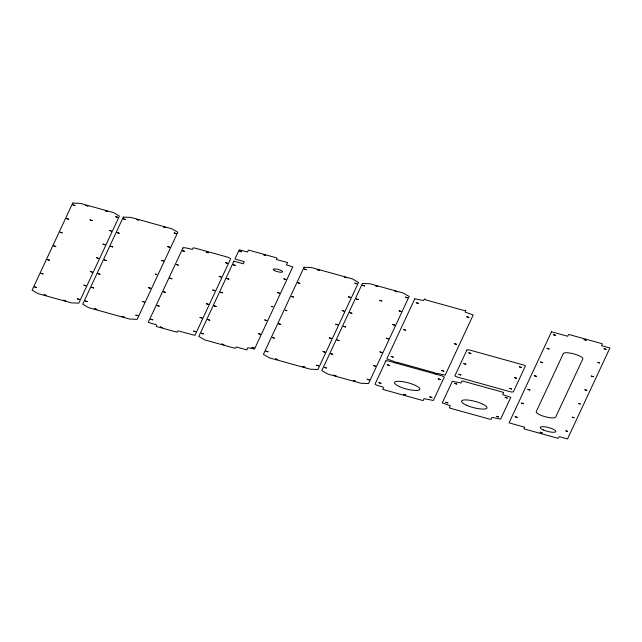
<?xml version="1.0" encoding="UTF-8"?>
<svg xmlns="http://www.w3.org/2000/svg" width="642" height="642" viewBox="0 0 642 642"><rect width="100%" height="100%" fill="white"/><g stroke="black" fill="none" stroke-linecap="round" stroke-linejoin="round"><path stroke-width="0.96" d="M319.146 270.242L317.172 269.64L319.202 270.194M387.262 364.784L389.357 365.378L387.335 364.736M163.702 227.035L165.724 227.605L163.702 227.027M135.839 315.102L137.853 315.687L135.839 315.102M251.961 347.338L253.975 347.916L251.961 347.338M291.484 296.476L293.498 297.021L291.484 296.476M565.907 430.894L567.584 431.352L565.907 430.894M72.706 203.065L32.1 290.184L38.167 293.667L71.254 302.855L78.814 303.144L119.42 216.033L113.353 212.542L80.266 203.362L72.706 203.065M123.312 217.108L82.706 304.228L88.773 307.719L129.644 319.058L137.195 319.355L177.802 232.235L171.735 228.753L130.864 217.405L123.312 217.108M182.97 247.884L148.222 322.42L155.982 324.627L156.576 325.004L156.239 326.441L176.341 332.026L177.409 332.099L177.906 331.031L178.821 331.031L194.935 335.381L230.687 258.694L228.6 257.41L195.12 248.117L193.09 247.924L192.391 249.417L185.201 247.74L182.97 247.884M233.921 261.182L198.827 336.464L204.894 339.947L234.499 348.165L235.502 348.157L236.031 347.041L236.577 347.057L246.857 349.914L247.892 347.683L254.505 349.047L292.8 266.895L286.452 264.889L287.536 262.562L276.405 259.472L276.975 258.253L275.924 257.675L248.935 250.179L248.398 250.155L247.531 252.025L239.225 249.802L234.924 259.023L244.305 261.631L243.302 263.782L233.921 261.182M304.035 267.273L263.421 354.392L269.488 357.883L310.359 369.222L317.918 369.519L358.525 282.4L352.458 278.917L311.587 267.57L304.035 267.273M362.417 283.483L321.811 370.603L327.877 374.085L360.964 383.274L368.524 383.563L409.131 296.452L403.064 292.961L369.977 283.78L362.417 283.483M385.89 360.836L375.032 384.133L376.838 385.256L382.56 386.845L383.507 387.656L382.704 389.389L423.142 400.616L424.033 398.706L433.374 400.439L444.28 377.047L442.442 375.987L388.185 360.924L385.89 360.836M414.796 298.819L386.773 358.942L394.934 361.711L394.605 362.409L395.913 362.778L396.242 362.072L435.027 372.841L434.698 373.54L436.255 373.973L436.584 373.267L445.163 375.153L473.218 314.965L465.113 312.076L465.843 310.511L465.45 310.255L464.078 310.527L425.293 299.758L425.51 299.292L424.643 298.931L423.471 300.504L414.796 298.819M452.329 381.316L442.274 402.879L450.339 405.848L449.416 407.83L449.906 408.119L490.031 419.258L491.106 419.306L491.989 417.412L500.664 419.082L510.775 397.382L502.63 394.581L503.593 392.527L503.184 392.302L462.425 380.995L461.943 380.963L460.98 383.017L452.329 381.316M466.959 349.922L454.849 375.899L456.719 376.886L510.984 391.949L513.311 391.949L525.421 365.972L523.543 364.993L469.286 349.93L466.959 349.922M551.51 331.778L509.058 422.861L524.626 427.187L523.856 428.832L557.553 438.181L558.388 438.213L559.07 436.753L559.72 436.777L567.504 438.935L609.9 347.988L601.53 345.661L602.348 343.911L601.706 343.598L569.237 334.586L568.483 334.514L567.664 336.264L551.51 331.778M563.339 353.557L536.255 411.666A10.111 2.48 14.9 0 0 544.922 416.65A10.111 2.48 14.9 0 0 555.715 417.067L582.808 358.958A10.111 2.48 14.9 0 0 574.141 353.975A10.111 2.48 14.9 0 0 563.339 353.557M416.201 302.727L418.279 303.313L416.201 302.727M161.375 260.347L163.373 260.917L161.375 260.347M277.505 292.583L279.503 293.145L277.505 292.583M534.256 375.722L536.327 376.316L534.256 375.722M584.942 389.798L586.844 390.344L584.942 389.798M496.41 416.329L498.433 416.931L496.41 416.329M266.005 351.19L267.979 351.784L266.005 351.19M438.221 378.876L440.276 379.494L438.221 378.876M378.932 382.712L380.987 383.338L378.932 382.712M72.963 204.87L74.921 205.48L72.963 204.87M66.583 218.553L68.542 219.163L66.583 218.553M85.916 205.376L87.874 205.986L85.916 205.376M60.204 232.235L62.17 232.845L60.204 232.235M53.824 245.918L55.79 246.536L53.824 245.918M90.081 219.917L92.119 220.559L90.081 219.917M105.376 210.777L107.342 211.387L105.376 210.777M47.452 259.601L49.41 260.219L47.452 259.601M41.072 273.283L43.03 273.901L41.072 273.283M115.777 216.755L117.743 217.365L115.777 216.755M34.692 286.966L36.65 287.584L34.692 286.966M109.405 230.438L111.363 231.048L109.405 230.438M123.561 218.914L125.527 219.532L123.561 218.914M103.025 244.12L104.983 244.73L103.025 244.12M117.189 232.597L119.147 233.215L117.189 232.597M44.242 294.774L46.208 295.384L44.242 294.774M136.521 219.42L138.479 220.029L136.521 219.42M96.645 257.803L98.603 258.421L96.645 257.803M110.809 246.279L112.767 246.897L110.809 246.279M90.265 271.486L92.223 272.104L90.265 271.486M104.429 259.962L106.387 260.58L104.429 259.962M63.702 300.175L65.669 300.785L63.702 300.175M83.885 285.168L85.851 285.786L83.885 285.168M98.049 273.644L100.016 274.262L98.049 273.644M77.505 298.851L79.472 299.469L77.505 298.851M91.67 287.335L93.636 287.945L91.67 287.335M85.298 301.018L87.256 301.628L85.298 301.018M174.167 232.958L176.125 233.576L174.167 232.958M167.787 246.64L169.753 247.258L167.787 246.64M94.847 308.818L96.806 309.428L94.847 308.818M182.705 250.789L184.671 251.399L182.705 250.789M155.268 274.094L156.736 274.551L155.268 274.094M176.333 264.472L178.291 265.082L176.333 264.472M148.655 287.696L150.613 288.306L148.655 287.696M122.092 316.378L124.05 316.996L122.092 316.378M169.953 278.155L171.912 278.764L169.953 278.155M142.275 301.379L144.233 301.989L142.275 301.379M206.243 252.17L208.209 252.779L206.243 252.17M163.574 291.837L165.532 292.447L163.574 291.837M157.194 305.52L159.16 306.13L157.194 305.52M150.814 319.202L152.78 319.82L150.814 319.202M225.527 262.674L227.485 263.284L225.527 262.674M239.691 251.15L241.649 251.76L239.691 251.15M219.147 276.357L221.105 276.967L219.147 276.357M233.311 264.833L235.269 265.443L233.311 264.833M160.372 327.003L162.33 327.621L160.372 327.003M212.767 290.04L214.733 290.649L212.767 290.04M226.931 278.516L228.897 279.126L226.931 278.516M263.541 254.681L265.499 255.291L263.541 254.681M206.387 303.722L208.353 304.332L206.387 303.722M220.551 292.198L222.517 292.816L220.551 292.198M200.015 317.405L201.973 318.015L200.015 317.405M214.179 305.881L216.137 306.499L214.179 305.881M193.635 331.087L195.593 331.705L193.635 331.087M207.799 319.564L209.757 320.181L207.799 319.564M201.419 333.246L203.378 333.864L201.419 333.246M283.916 278.877L285.875 279.495L283.916 278.877M304.284 269.078L306.25 269.696L304.284 269.078M221.867 344.08L223.833 344.69L221.867 344.08M297.904 282.761L299.87 283.379L297.904 282.761M271.397 306.33L272.858 306.788L271.494 306.306M264.777 319.933L266.735 320.543L264.777 319.933M285.393 310.214L286.854 310.672L285.393 310.214M258.397 333.615L260.363 334.225L258.397 333.615M278.772 323.817L280.731 324.427L278.772 323.817M344.489 277.151L346.447 277.761L344.489 277.151M272.393 337.499L274.359 338.109L272.393 337.499M354.89 283.122L356.848 283.74L354.89 283.122M348.51 296.813L350.468 297.423L348.51 296.813M362.674 285.289L364.632 285.899L362.674 285.289M275.57 358.982L277.529 359.6L275.57 358.982M342.13 310.495L344.096 311.105L342.13 310.495M356.294 298.971L358.252 299.581L356.294 298.971M375.626 285.794L377.584 286.404L375.626 285.794M335.75 324.178L337.716 324.788L335.75 324.178M349.914 312.654L351.88 313.264L349.914 312.654M329.378 337.861L331.336 338.47L329.378 337.861M343.534 326.337L345.5 326.955L343.534 326.337M379.831 300.352L381.789 300.962L379.831 300.352M302.815 366.55L304.773 367.16L302.815 366.55M395.087 291.195L397.053 291.805L395.087 291.195M322.998 351.543L324.956 352.153L322.998 351.543M337.162 340.019L339.12 340.637L337.162 340.019M316.618 365.226L318.576 365.844L316.618 365.226M330.782 353.702L332.741 354.32L330.782 353.702M405.487 297.174L407.453 297.784L405.487 297.174M324.403 367.385L326.361 368.002L324.403 367.385M399.115 310.856L401.073 311.466L399.115 310.856M392.735 324.539L394.694 325.149L392.735 324.539M333.952 375.193L335.918 375.803L333.952 375.193M386.356 338.222L388.314 338.84L386.356 338.222M403.706 329.587L405.744 330.229L403.706 329.587M379.976 351.904L381.934 352.522L379.976 351.904M353.413 380.594L355.379 381.204L353.413 380.594M373.596 365.587L375.562 366.205L373.596 365.587M391.179 356.47L393.209 357.113L391.179 356.47M367.216 379.27L369.182 379.887L367.216 379.27M466.838 316.755L468.877 317.389L466.838 316.755M454.311 343.63L456.35 344.272L454.311 343.63M403.585 394.34L405.624 394.982L403.585 394.34M441.776 370.522L443.815 371.156L441.776 370.522M468.853 352.827L470.891 353.461L468.853 352.827M463.845 363.565L465.883 364.207L463.845 363.565M429.859 396.844L431.897 397.478L429.859 396.844M458.837 374.31L460.876 374.944L458.837 374.31M454.608 383.386L456.647 384.028L454.608 383.386M445.805 402.269L447.843 402.911L445.805 402.269M553.42 334.659L555.458 335.293L553.42 334.659M519.458 366.871L521.497 367.513L519.458 366.871M547.04 348.341L549.079 348.975L547.04 348.341M514.451 377.616L516.489 378.25L514.451 377.616M540.66 362.024L542.699 362.666L540.66 362.024M509.443 388.354L511.481 388.996L509.443 388.354M505.214 397.43L507.244 398.072L505.214 397.43M584.1 339.57L586.138 340.204L584.1 339.57M527.909 389.389L529.947 390.031L527.909 389.389M521.529 403.072L523.567 403.714L521.529 403.072M515.149 416.762L517.187 417.396L515.149 416.762M604.026 348.702L606.056 349.344L604.026 348.702M597.911 362.481L599.395 362.947L597.911 362.481M591.266 376.068L593.304 376.71L591.266 376.068M540.147 432.251L542.185 432.885L540.147 432.251M578.739 403.521L580.296 404.011L578.739 403.521M572.287 417.172L574.004 417.717L572.287 417.172M274.72 270.683A4.855 1.188 14.9 0 0 282.488 271.983A4.855 1.188 14.9 0 0 276.501 269.054A4.855 1.188 14.9 0 0 274.72 270.683M466.726 405.311A13.137 3.226 14.9 0 0 486.901 408.007A13.137 3.226 14.9 0 0 469.125 400.175A13.137 3.226 14.9 0 0 466.726 405.311M543.421 429.955A8.089 1.982 14.9 0 0 555.836 431.617A8.089 1.982 14.9 0 0 544.898 426.802A8.089 1.982 14.9 0 0 543.421 429.955M399.653 386.685A13.137 3.226 14.9 0 0 419.828 389.389A13.137 3.226 14.9 0 0 402.044 381.557A13.137 3.226 14.9 0 0 399.653 386.685"/></g></svg>
